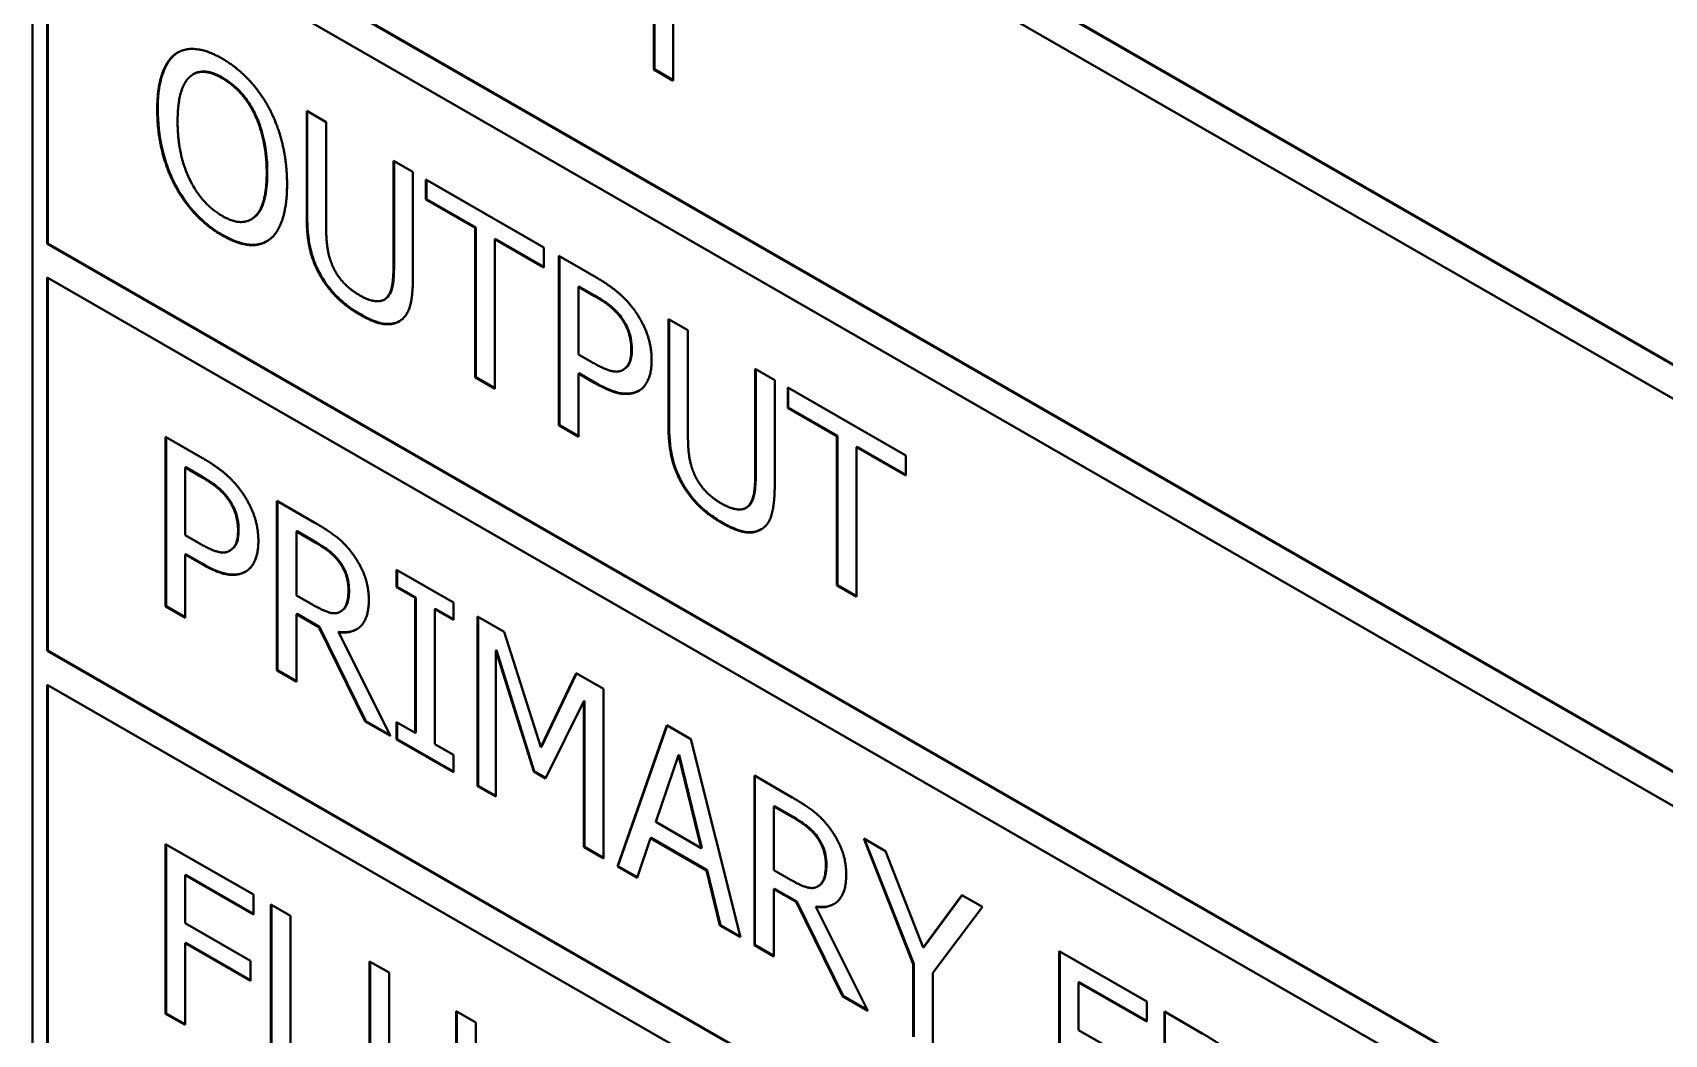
# Model space of a CAD drawing. Header units: millimetres. Extents: x 0 to 3364, y 0 to 2376.
# Drawn here: x 2971.92 to 2981.75, y 1903.61 to 1909.65 of the extents above; entities that cross this region are included whole.
import ezdxf

# ---------------------------------------------------------------- set-up
doc = ezdxf.new("R2010")
doc.units = ezdxf.units.MM
doc.header["$LTSCALE"] = 4
doc.layers.add('가시적인 것(ISO)', color=3, linetype='Continuous', lineweight=40, true_color=0x00ff00)
doc.layers.add('가시적인 좁은 것(ISO)', color=3, linetype='Continuous', lineweight=35, true_color=0x00ff00)

msp = doc.modelspace()

# ---------------------------------------------------------------- linework, layer by layer
at = {"layer": '가시적인 것(ISO)'}
for p, q in [((2971.9243, 1898.5146), (2971.9243, 1918.1357)), ((2987.7458, 1904.2216), (2972.0127, 1913.2817)), ((2972.0162, 1913.2838), (2987.7458, 1904.2257)), ((2972.0127, 1913.0773), (2987.7458, 1904.0172)), ((2987.7458, 1901.769), (2972.0127, 1910.8291)), ((2972.0162, 1910.8311), (2987.7458, 1901.7731)), ((2972.0127, 1908.3764), (2972.0127, 1910.6247)), ((2972.0127, 1910.6247), (2987.7458, 1901.5646)), ((2972.0162, 1910.6227), (2972.0162, 1908.3785)), ((2975.6633, 1909.4258), (2975.6633, 1910.3268)), ((2975.6669, 1909.4278), (2975.6669, 1910.3289)), ((2975.7808, 1910.2592), (2975.7808, 1909.3581)), ((2972.7839, 1909.519), (2972.7803, 1909.517)), ((2975.6669, 1909.4278), (2975.6633, 1909.4258)), ((2975.7808, 1909.3581), (2975.6633, 1909.4258)), ((2975.7808, 1909.3622), (2975.6669, 1909.4278)), ((2972.8955, 1909.3995), (2972.892, 1909.3974)), ((2973.5739, 1908.5391), (2973.5739, 1909.1767)), ((2973.5739, 1909.1767), (2973.6914, 1909.1091)), ((2973.5775, 1908.5411), (2973.5775, 1909.1747)), ((2973.6914, 1909.1091), (2973.6914, 1908.4714)), ((2974.0961, 1908.2351), (2974.0961, 1908.8761)), ((2974.0961, 1908.8761), (2974.2136, 1908.8084)), ((2974.0996, 1908.2371), (2974.0996, 1908.874)), ((2974.2136, 1908.8084), (2974.2136, 1908.1707)), ((2974.2917, 1908.6425), (2974.2917, 1908.7634)), ((2974.2917, 1908.7634), (2975.0022, 1908.3543)), ((2974.2952, 1908.6446), (2974.2952, 1908.7614)), ((2974.2952, 1908.6446), (2974.2917, 1908.6425)), ((2974.5882, 1908.4718), (2974.2917, 1908.6425)), ((2974.5917, 1908.4738), (2974.2952, 1908.6446)), ((2973.2427, 1908.5246), (2973.2391, 1908.5226)), ((2974.5917, 1908.4738), (2974.5882, 1908.4718)), ((2974.5882, 1907.5707), (2974.5882, 1908.4718)), ((2974.5917, 1907.5728), (2974.5917, 1908.4738)), ((2972.0162, 1908.3785), (2972.0127, 1908.3764)), ((2987.7458, 1899.3163), (2972.0127, 1908.3764)), ((2972.0162, 1908.3785), (2987.7458, 1899.3204)), ((2974.7092, 1908.4062), (2974.7057, 1908.4041)), ((2974.7057, 1908.4041), (2974.7057, 1907.5031)), ((2975.0022, 1908.2334), (2974.7057, 1908.4041)), ((2975.0022, 1908.2374), (2974.7092, 1908.4062)), ((2975.0022, 1908.3543), (2975.0022, 1908.2334)), ((2975.0917, 1907.2808), (2975.0917, 1908.3027)), ((2975.0917, 1908.3027), (2975.3138, 1908.1748)), ((2975.0953, 1907.2828), (2975.0953, 1908.3007)), ((2972.0127, 1905.9238), (2972.0127, 1908.1721)), ((2972.0127, 1908.1721), (2987.7458, 1899.112)), ((2972.0162, 1908.17), (2972.0162, 1905.9258)), ((2974.0438, 1908.041), (2974.0402, 1908.039)), ((2975.2127, 1908.1195), (2975.2092, 1908.1175)), ((2975.3066, 1908.0614), (2975.2092, 1908.1175)), ((2975.2092, 1908.1175), (2975.2092, 1907.71)), ((2975.3102, 1908.0634), (2975.2127, 1908.1195)), ((2975.7514, 1907.2851), (2975.7514, 1907.9228)), ((2975.7514, 1907.9228), (2975.8689, 1907.8552)), ((2975.755, 1907.2872), (2975.755, 1907.9208)), ((2975.8689, 1907.8552), (2975.8689, 1907.2175)), ((2975.2092, 1907.71), (2975.2894, 1907.6638)), ((2974.5917, 1907.5728), (2974.5882, 1907.5707)), ((2974.7057, 1907.5031), (2974.5882, 1907.5707)), ((2974.7057, 1907.5072), (2974.5917, 1907.5728)), ((2975.2127, 1907.5961), (2975.2092, 1907.5941)), ((2975.3088, 1907.5367), (2975.2092, 1907.5941)), ((2975.2092, 1907.5941), (2975.2092, 1907.2131)), ((2975.3123, 1907.5388), (2975.2127, 1907.5961)), ((2975.4787, 1907.6171), (2975.4752, 1907.615)), ((2975.4813, 1907.6187), (2975.4778, 1907.6166)), ((2976.2736, 1906.9811), (2976.2736, 1907.6221)), ((2976.2736, 1907.6221), (2976.3911, 1907.5545)), ((2976.2771, 1906.9832), (2976.2771, 1907.6201)), ((2976.3911, 1907.5545), (2976.3911, 1906.9168)), ((2976.4691, 1907.3886), (2976.4691, 1907.5095)), ((2976.4691, 1907.5095), (2977.1797, 1907.1003)), ((2976.4727, 1907.3906), (2976.4727, 1907.5075)), ((2976.4727, 1907.3906), (2976.4691, 1907.3886)), ((2976.7657, 1907.2178), (2976.4691, 1907.3886)), ((2976.7692, 1907.2199), (2976.4727, 1907.3906)), ((2975.0953, 1907.2828), (2975.0917, 1907.2808)), ((2975.2092, 1907.2131), (2975.0917, 1907.2808)), ((2975.2092, 1907.2172), (2975.0953, 1907.2828)), ((2972.7244, 1906.1914), (2972.7244, 1907.2133)), ((2972.7244, 1907.2133), (2972.9465, 1907.0854)), ((2972.728, 1906.1934), (2972.728, 1907.2113)), ((2976.7692, 1907.2199), (2976.7657, 1907.2178)), ((2976.7657, 1906.3168), (2976.7657, 1907.2178)), ((2976.7692, 1906.3189), (2976.7692, 1907.2199)), ((2976.8867, 1907.1522), (2976.8831, 1907.1502)), ((2976.8831, 1907.1502), (2976.8831, 1906.2492)), ((2977.1797, 1906.9794), (2976.8831, 1907.1502)), ((2977.1797, 1906.9835), (2976.8867, 1907.1522)), ((2977.1797, 1907.1003), (2977.1797, 1906.9794)), ((2972.8455, 1907.0301), (2972.8419, 1907.0281)), ((2972.9393, 1906.972), (2972.8419, 1907.0281)), ((2972.8419, 1907.0281), (2972.8419, 1906.6206)), ((2972.9429, 1906.974), (2972.8455, 1907.0301)), ((2973.3949, 1906.8272), (2973.6227, 1906.6961)), ((2973.3949, 1905.8053), (2973.3949, 1906.8272)), ((2973.3984, 1905.8073), (2973.3984, 1906.8252)), ((2976.2213, 1906.7871), (2976.2177, 1906.7851)), ((2972.8419, 1906.6206), (2972.9221, 1906.5744)), ((2973.5159, 1906.644), (2973.5123, 1906.642)), ((2973.6291, 1906.5747), (2973.5123, 1906.642)), ((2973.5123, 1906.642), (2973.5123, 1906.2577)), ((2973.6326, 1906.5768), (2973.5159, 1906.644)), ((2972.8455, 1906.5067), (2972.8419, 1906.5047)), ((2972.9415, 1906.4473), (2972.8419, 1906.5047)), ((2972.8419, 1906.5047), (2972.8419, 1906.1237)), ((2972.945, 1906.4494), (2972.8455, 1906.5067)), ((2973.1114, 1906.5277), (2973.1079, 1906.5256)), ((2973.1141, 1906.5292), (2973.1105, 1906.5272)), ((2974.1147, 1906.3083), (2974.1147, 1906.4127)), ((2974.1147, 1906.4127), (2974.4571, 1906.2155)), ((2974.1183, 1906.3104), (2974.1183, 1906.4107)), ((2973.5123, 1906.2577), (2973.6155, 1906.1983)), ((2974.1183, 1906.3104), (2974.1147, 1906.3083)), ((2974.2272, 1906.2436), (2974.1147, 1906.3083)), ((2974.2307, 1906.2456), (2974.1183, 1906.3104)), ((2976.7692, 1906.3189), (2976.7657, 1906.3168)), ((2976.8831, 1906.2492), (2976.7657, 1906.3168)), ((2976.8831, 1906.2532), (2976.7692, 1906.3189)), ((2972.728, 1906.1934), (2972.7244, 1906.1914)), ((2972.8419, 1906.1237), (2972.7244, 1906.1914)), ((2972.8419, 1906.1278), (2972.728, 1906.1934)), ((2973.7816, 1906.1629), (2973.7781, 1906.1609)), ((2974.2307, 1906.2456), (2974.2272, 1906.2436)), ((2974.2272, 1905.4303), (2974.2272, 1906.2436)), ((2974.2307, 1905.4324), (2974.2307, 1906.2456)), ((2974.3482, 1906.178), (2974.3447, 1906.1759)), ((2974.4571, 1906.1112), (2974.3447, 1906.1759)), ((2974.3447, 1906.1759), (2974.3447, 1905.3627)), ((2974.4571, 1906.1152), (2974.3482, 1906.178)), ((2974.4571, 1906.2155), (2974.4571, 1906.1112)), ((2973.5159, 1906.1463), (2973.5123, 1906.1443)), ((2973.647, 1906.0667), (2973.5123, 1906.1443)), ((2973.5123, 1906.1443), (2973.5123, 1905.7376)), ((2973.6505, 1906.0688), (2973.5159, 1906.1463)), ((2973.6505, 1906.0688), (2973.647, 1906.0667)), ((2973.9264, 1905.4992), (2973.647, 1906.0667)), ((2973.9299, 1905.5013), (2973.6505, 1906.0688)), ((2973.7752, 1906.1593), (2973.775, 1906.1592)), ((2974.6025, 1906.1318), (2974.763, 1906.0394)), ((2974.6025, 1905.1099), (2974.6025, 1906.1318)), ((2974.6061, 1905.1119), (2974.6061, 1906.1298)), ((2973.768, 1906.0392), (2973.7645, 1906.0372)), ((2973.7645, 1906.0372), (2974.0789, 1905.4114)), ((2974.763, 1906.0394), (2974.9836, 1905.3434)), ((2972.0162, 1905.9258), (2972.0127, 1905.9238)), ((2987.7458, 1896.8637), (2972.0127, 1905.9238)), ((2972.0162, 1905.9258), (2987.7458, 1896.8678)), ((2974.7156, 1905.9291), (2974.7121, 1905.9271)), ((2974.9406, 1905.1967), (2974.7121, 1905.9271)), ((2974.7121, 1905.9271), (2974.7121, 1905.0467)), ((2974.9441, 1905.1988), (2974.7156, 1905.9291)), ((2973.3984, 1905.8073), (2973.3949, 1905.8053)), ((2973.5123, 1905.7376), (2973.3949, 1905.8053)), ((2973.5123, 1905.7417), (2973.3984, 1905.8073)), ((2974.9836, 1905.3434), (2975.197, 1905.7894)), ((2974.9871, 1905.3455), (2975.199, 1905.7883)), ((2975.197, 1905.7894), (2975.3603, 1905.6954)), ((2972.0127, 1903.4712), (2972.0127, 1905.7194)), ((2972.0127, 1905.7194), (2987.7458, 1896.6593)), ((2972.0162, 1905.7174), (2972.0162, 1903.4732)), ((2975.3603, 1905.6954), (2975.3603, 1904.6735)), ((2975.2429, 1905.6214), (2975.0122, 1905.1555)), ((2975.2464, 1905.6235), (2975.2429, 1905.6214)), ((2975.2429, 1904.7411), (2975.2429, 1905.6214)), ((2975.2464, 1904.7431), (2975.2464, 1905.6235)), ((2973.9299, 1905.5013), (2973.9264, 1905.4992)), ((2974.0789, 1905.4114), (2973.9264, 1905.4992)), ((2974.076, 1905.4171), (2973.9299, 1905.5013)), ((2974.1147, 1905.3908), (2974.1147, 1905.4951)), ((2974.1147, 1905.4951), (2974.2272, 1905.4303)), ((2974.1183, 1905.3928), (2974.1183, 1905.4931)), ((2975.4441, 1904.6252), (2975.7421, 1905.4755)), ((2975.4477, 1904.6272), (2975.7445, 1905.4742)), ((2975.7421, 1905.4755), (2975.8868, 1905.3922)), ((2974.1183, 1905.3928), (2974.1147, 1905.3908)), ((2974.4571, 1905.1936), (2974.1147, 1905.3908)), ((2974.4571, 1905.1977), (2974.1183, 1905.3928)), ((2974.2307, 1905.4324), (2974.2272, 1905.4303)), ((2975.8868, 1905.3922), (2976.1848, 1904.1987)), ((2974.3447, 1905.3627), (2974.4571, 1905.2979)), ((2974.4571, 1905.2979), (2974.4571, 1905.1936)), ((2974.9871, 1905.3455), (2974.9836, 1905.3434)), ((2975.8116, 1905.2964), (2975.6755, 1904.8936)), ((2975.8151, 1905.2984), (2975.8116, 1905.2964)), ((2975.9484, 1904.7365), (2975.8116, 1905.2964)), ((2975.9519, 1904.7385), (2975.8151, 1905.2984)), ((2974.9441, 1905.1988), (2974.9406, 1905.1967)), ((2975.0122, 1905.1555), (2974.9406, 1905.1967)), ((2975.0138, 1905.1587), (2974.9441, 1905.1988)), ((2974.6061, 1905.1119), (2974.6025, 1905.1099)), ((2974.7121, 1905.0467), (2974.6025, 1905.1099)), ((2974.7121, 1905.0508), (2974.6061, 1905.1119)), ((2976.2686, 1905.1724), (2976.4964, 1905.0412)), ((2976.2686, 1904.1504), (2976.2686, 1905.1724)), ((2976.2721, 1904.1525), (2976.2721, 1905.1703)), ((2976.3896, 1904.9892), (2976.386, 1904.9871)), ((2976.5028, 1904.9199), (2976.386, 1904.9871)), ((2976.386, 1904.9871), (2976.386, 1904.6029)), ((2976.5063, 1904.9219), (2976.3896, 1904.9892)), ((2975.6755, 1904.8936), (2975.9484, 1904.7365)), ((2975.6433, 1904.7962), (2975.563, 1904.5567)), ((2975.6468, 1904.7983), (2975.6433, 1904.7962)), ((2975.9806, 1904.602), (2975.6433, 1904.7962)), ((2975.9842, 1904.604), (2975.6468, 1904.7983)), ((2976.9268, 1904.7933), (2977.0572, 1904.7182)), ((2977.2255, 1904.0375), (2976.9268, 1904.7933)), ((2977.2291, 1904.0395), (2976.9325, 1904.7901)), ((2972.7244, 1903.7387), (2972.7244, 1904.7607)), ((2972.7244, 1904.7607), (2973.2531, 1904.4563)), ((2972.728, 1903.7408), (2972.728, 1904.7586)), ((2975.2464, 1904.7431), (2975.2429, 1904.7411)), ((2975.3603, 1904.6735), (2975.2429, 1904.7411)), ((2975.3603, 1904.6775), (2975.2464, 1904.7431)), ((2975.9519, 1904.7385), (2975.9484, 1904.7365)), ((2977.0572, 1904.7182), (2977.285, 1904.1374)), ((2975.4477, 1904.6272), (2975.4441, 1904.6252)), ((2975.563, 1904.5567), (2975.4441, 1904.6252)), ((2975.5642, 1904.5601), (2975.4477, 1904.6272)), ((2975.9842, 1904.604), (2975.9806, 1904.602)), ((2976.0609, 1904.2701), (2975.9806, 1904.602)), ((2976.0644, 1904.2721), (2975.9842, 1904.604)), ((2976.386, 1904.6029), (2976.4892, 1904.5435)), ((2972.8455, 1904.5741), (2972.8419, 1904.5721)), ((2973.2531, 1904.3353), (2972.8419, 1904.5721)), ((2972.8419, 1904.5721), (2972.8419, 1904.2839)), ((2973.2531, 1904.3394), (2972.8455, 1904.5741)), ((2976.3896, 1904.4914), (2976.386, 1904.4894)), ((2976.5242, 1904.4139), (2976.3896, 1904.4914)), ((2976.6489, 1904.5045), (2976.6487, 1904.5044)), ((2976.6553, 1904.5081), (2976.6518, 1904.5061)), ((2973.2531, 1904.4563), (2973.2531, 1904.3353)), ((2973.3583, 1903.3737), (2973.3583, 1904.3956)), ((2973.3583, 1904.3956), (2973.4758, 1904.328)), ((2973.3619, 1903.3757), (2973.3619, 1904.3936)), ((2976.5207, 1904.4119), (2976.386, 1904.4894)), ((2976.386, 1904.4894), (2976.386, 1904.0828)), ((2976.5242, 1904.4139), (2976.5207, 1904.4119)), ((2976.8001, 1903.8444), (2976.5207, 1904.4119)), ((2976.8036, 1903.8464), (2976.5242, 1904.4139)), ((2977.285, 1904.1374), (2977.517, 1904.4534)), ((2977.2885, 1904.1394), (2977.5185, 1904.4526)), ((2977.517, 1904.4534), (2977.6417, 1904.3817)), ((2973.4758, 1904.328), (2973.4758, 1903.4269)), ((2976.6417, 1904.3844), (2976.6382, 1904.3823)), ((2976.6382, 1904.3823), (2976.9526, 1903.7565)), ((2977.6417, 1904.3817), (2977.343, 1903.9839)), ((2972.8419, 1904.2839), (2973.2359, 1904.057)), ((2976.0644, 1904.2721), (2976.0609, 1904.2701)), ((2976.1848, 1904.1987), (2976.0609, 1904.2701)), ((2976.1836, 1904.2035), (2976.0644, 1904.2721)), ((2972.8455, 1904.165), (2972.8419, 1904.163)), ((2973.2359, 1903.9361), (2972.8419, 1904.163)), ((2972.8419, 1904.163), (2972.8419, 1903.6711)), ((2973.2359, 1903.9402), (2972.8455, 1904.165)), ((2976.2721, 1904.1525), (2976.2686, 1904.1504)), ((2976.386, 1904.0828), (2976.2686, 1904.1504)), ((2976.386, 1904.0869), (2976.2721, 1904.1525)), ((2977.2885, 1904.1394), (2977.285, 1904.1374)), ((2978.103, 1903.0941), (2978.103, 1904.116)), ((2978.103, 1904.116), (2978.6316, 1903.8116)), ((2978.1065, 1903.0961), (2978.1065, 1904.114)), ((2973.2359, 1904.057), (2973.2359, 1903.9361)), ((2973.9521, 1903.416), (2973.9521, 1904.0537)), ((2973.9521, 1904.0537), (2974.0696, 1903.986)), ((2973.9557, 1903.418), (2973.9557, 1904.0516)), ((2977.2291, 1904.0395), (2977.2255, 1904.0375)), ((2977.2255, 1903.5994), (2977.2255, 1904.0375)), ((2977.2291, 1903.6014), (2977.2291, 1904.0395)), ((2974.0696, 1903.986), (2974.0696, 1903.3484)), ((2977.343, 1903.9839), (2977.343, 1903.5317)), ((2978.224, 1903.9295), (2978.2204, 1903.9275)), ((2978.6316, 1903.6907), (2978.2204, 1903.9275)), ((2978.2204, 1903.9275), (2978.2204, 1903.6393)), ((2978.6316, 1903.6948), (2978.224, 1903.9295)), ((2976.8036, 1903.8464), (2976.8001, 1903.8444)), ((2976.9526, 1903.7565), (2976.8001, 1903.8444)), ((2976.9497, 1903.7623), (2976.8036, 1903.8464)), ((2978.6316, 1903.8116), (2978.6316, 1903.6907)), ((2972.728, 1903.7408), (2972.7244, 1903.7387)), ((2972.8419, 1903.6711), (2972.7244, 1903.7387)), ((2972.8419, 1903.6752), (2972.728, 1903.7408)), ((2974.4743, 1903.112), (2974.4743, 1903.753)), ((2974.4743, 1903.753), (2974.5918, 1903.6853)), ((2974.4778, 1903.114), (2974.4778, 1903.7509)), ((2978.7369, 1903.751), (2978.9646, 1903.6198)), ((2978.7369, 1902.729), (2978.7369, 1903.751)), ((2978.7404, 1902.7311), (2978.7404, 1903.7489)), ((2974.5918, 1903.6853), (2974.5918, 1903.0477)), ((2978.2204, 1903.6393), (2978.6144, 1903.4124))]:
    msp.add_line(p, q, dxfattribs=at)
for points, degree in [([(2972.6743, 1909.1838), (2972.6743, 1909.3122), (2972.7295, 1909.4759), (2972.7803, 1909.517)], 2), ([(2972.7803, 1909.517), (2972.8319, 1909.5552), (2972.9759, 1909.5427), (2973.0647, 1909.4915)], 2), ([(2972.7839, 1909.519), (2972.7885, 1909.5225), (2972.7933, 1909.5256), (2972.7982, 1909.5286)], 3), ([(2973.0654, 1909.3735), (2973.0016, 1909.4102), (2972.9057, 1909.4142), (2972.8691, 1909.3806)], 2), ([(2973.0647, 1909.4915), (2973.1549, 1909.4396), (2973.2996, 1909.2834), (2973.3498, 1909.1891)], 2), ([(2972.8691, 1909.3806), (2972.834, 1909.3486), (2972.7968, 1909.2127), (2972.7968, 1909.1133)], 2), ([(2973.2609, 1909.1549), (2973.2258, 1909.2281), (2973.127, 1909.3381), (2973.0654, 1909.3735)], 2), ([(2972.7796, 1908.7298), (2972.7287, 1908.827), (2972.6743, 1909.058), (2972.6743, 1909.1838)], 2), ([(2972.7968, 1909.1133), (2972.7968, 1908.9121), (2972.9429, 1908.6143), (2973.0654, 1908.5437)], 2), ([(2973.3333, 1908.8044), (2973.3333, 1908.9054), (2973.2953, 1909.0838), (2973.2609, 1909.1549)], 2), ([(2973.3498, 1909.1891), (2973.3999, 1909.0923), (2973.4558, 1908.8614), (2973.4558, 1908.7338)], 2), ([(2973.0647, 1908.4266), (2972.9751, 1908.4781), (2972.8319, 1908.631), (2972.7796, 1908.7298)], 2), ([(2973.0654, 1908.5437), (2973.1879, 1908.4732), (2973.3333, 1908.6031), (2973.3333, 1908.8044)], 2), ([(2973.4558, 1908.7338), (2973.4558, 1908.6096), (2973.4013, 1908.4397), (2973.3498, 1908.4015)], 2), ([(2973.6585, 1908.179), (2973.6119, 1908.2588), (2973.5739, 1908.4298), (2973.5739, 1908.5391)], 2), ([(2973.3498, 1908.4015), (2973.2953, 1908.3616), (2973.1513, 1908.3766), (2973.0647, 1908.4266)], 2), ([(2973.6914, 1908.4714), (2973.6914, 1908.4002), (2973.7072, 1908.2951), (2973.7294, 1908.2434)], 2), ([(2973.7294, 1908.2434), (2973.753, 1908.1883), (2973.8347, 1908.0991), (2973.8934, 1908.0653)], 2), ([(2974.0582, 1908.054), (2974.0804, 1908.0802), (2974.0961, 1908.1663), (2974.0961, 1908.2351)], 2), ([(2973.8934, 1907.9493), (2973.8153, 1907.9943), (2973.6993, 1908.1083), (2973.6585, 1908.179)], 2), ([(2974.2136, 1908.1707), (2974.2136, 1908.0639), (2974.1763, 1907.933), (2974.1291, 1907.908)], 2), ([(2975.3138, 1908.1748), (2975.3926, 1908.1295), (2975.5029, 1908.0361), (2975.5451, 1907.9778)], 2), ([(2973.8934, 1908.0653), (2973.9486, 1908.0335), (2974.0345, 1908.0262), (2974.0582, 1908.054)], 2), ([(2974.0438, 1908.041), (2974.0504, 1908.0449), (2974.0564, 1908.0499), (2974.0617, 1908.0561)], 3), ([(2975.4642, 1907.9317), (2975.4363, 1907.9693), (2975.3618, 1908.0296), (2975.3066, 1908.0614)], 2), ([(2974.1291, 1907.908), (2974.0868, 1907.8843), (2973.9751, 1907.9023), (2973.8934, 1907.9493)], 2), ([(2975.5279, 1907.7393), (2975.5279, 1907.7923), (2975.4964, 1907.8883), (2975.4642, 1907.9317)], 2), ([(2975.5451, 1907.9778), (2975.5946, 1907.9105), (2975.6504, 1907.7582), (2975.6504, 1907.6729)], 2), ([(2974.1345, 1907.9111), (2974.1339, 1907.9108), (2974.1332, 1907.9104), (2974.1326, 1907.9101)], 3), ([(2975.4778, 1907.6166), (2975.5043, 1907.632), (2975.5279, 1907.6904), (2975.5279, 1907.7393)], 2), ([(2975.2894, 1907.6638), (2975.3611, 1907.6226), (2975.4492, 1907.5983), (2975.4778, 1907.6166)], 2), ([(2975.6504, 1907.6729), (2975.6504, 1907.6067), (2975.6096, 1907.5109), (2975.5731, 1907.4905)], 2), ([(2975.5731, 1907.4905), (2975.5272, 1907.4648), (2975.4033, 1907.4823), (2975.3088, 1907.5367)], 2), ([(2975.4787, 1907.6171), (2975.4796, 1907.6176), (2975.4805, 1907.6181), (2975.4813, 1907.6187)], 3), ([(2975.8359, 1906.9251), (2975.7894, 1907.0049), (2975.7514, 1907.1758), (2975.7514, 1907.2851)], 2), ([(2975.8689, 1907.2175), (2975.8689, 1907.1463), (2975.8847, 1907.0411), (2975.9069, 1906.9894)], 2), ([(2972.9465, 1907.0854), (2973.0253, 1907.0401), (2973.1356, 1906.9467), (2973.1778, 1906.8884)], 2), ([(2973.0969, 1906.8423), (2973.069, 1906.8799), (2972.9945, 1906.9402), (2972.9393, 1906.972)], 2), ([(2975.9069, 1906.9894), (2975.9305, 1906.9344), (2976.0121, 1906.8452), (2976.0709, 1906.8113)], 2), ([(2976.2356, 1906.8001), (2976.2578, 1906.8262), (2976.2736, 1906.9124), (2976.2736, 1906.9811)], 2), ([(2973.1778, 1906.8884), (2973.2273, 1906.8211), (2973.2831, 1906.6688), (2973.2831, 1906.5835)], 2), ([(2976.0709, 1906.6954), (2975.9928, 1906.7404), (2975.8768, 1906.8544), (2975.8359, 1906.9251)], 2), ([(2976.3911, 1906.9168), (2976.3911, 1906.81), (2976.3538, 1906.679), (2976.3065, 1906.6541)], 2), ([(2973.1607, 1906.6499), (2973.1607, 1906.7029), (2973.1291, 1906.7989), (2973.0969, 1906.8423)], 2), ([(2976.0709, 1906.8113), (2976.126, 1906.7796), (2976.212, 1906.7723), (2976.2356, 1906.8001)], 2), ([(2976.2213, 1906.7871), (2976.2279, 1906.7909), (2976.2339, 1906.7959), (2976.2392, 1906.8021)], 3), ([(2973.6227, 1906.6961), (2973.6986, 1906.6523), (2973.801, 1906.5743), (2973.8476, 1906.5127)], 2), ([(2976.3065, 1906.6541), (2976.2643, 1906.6304), (2976.1525, 1906.6484), (2976.0709, 1906.6954)], 2), ([(2976.312, 1906.6572), (2976.3114, 1906.6568), (2976.3107, 1906.6565), (2976.3101, 1906.6561)], 3), ([(2972.9221, 1906.5744), (2972.9938, 1906.5332), (2973.0819, 1906.5089), (2973.1105, 1906.5272)], 2), ([(2973.1105, 1906.5272), (2973.137, 1906.5426), (2973.1607, 1906.601), (2973.1607, 1906.6499)], 2), ([(2973.2831, 1906.5835), (2973.2831, 1906.5172), (2973.2423, 1906.4215), (2973.2058, 1906.4011)], 2), ([(2973.7695, 1906.4591), (2973.7444, 1906.4926), (2973.6778, 1906.5467), (2973.6291, 1906.5747)], 2), ([(2973.1114, 1906.5277), (2973.1123, 1906.5282), (2973.1132, 1906.5287), (2973.1141, 1906.5292)], 3), ([(2973.8254, 1906.2911), (2973.8254, 1906.3359), (2973.7981, 1906.4203), (2973.7695, 1906.4591)], 2), ([(2973.8476, 1906.5127), (2973.8941, 1906.4511), (2973.9478, 1906.3117), (2973.9478, 1906.2314)], 2), ([(2973.2058, 1906.4011), (2973.1599, 1906.3754), (2973.036, 1906.3929), (2972.9415, 1906.4473)], 2), ([(2973.7752, 1906.1593), (2973.801, 1906.1727), (2973.8254, 1906.2381), (2973.8254, 1906.2911)], 2), ([(2973.6155, 1906.1983), (2973.6663, 1906.169), (2973.7473, 1906.1431), (2973.7752, 1906.1593)], 2), ([(2973.9478, 1906.2314), (2973.9478, 1906.1196), (2973.849, 1906.0249), (2973.7645, 1906.0372)], 2), ([(2976.4964, 1905.0412), (2976.5723, 1904.9975), (2976.6747, 1904.9195), (2976.7213, 1904.8579)], 2), ([(2976.6432, 1904.8043), (2976.6181, 1904.8378), (2976.5515, 1904.8918), (2976.5028, 1904.9199)], 2), ([(2976.6991, 1904.6363), (2976.6991, 1904.681), (2976.6718, 1904.7654), (2976.6432, 1904.8043)], 2), ([(2976.7213, 1904.8579), (2976.7678, 1904.7963), (2976.8215, 1904.6568), (2976.8215, 1904.5765)], 2), ([(2976.6489, 1904.5045), (2976.6747, 1904.5178), (2976.6991, 1904.5833), (2976.6991, 1904.6363)], 2), ([(2976.4892, 1904.5435), (2976.54, 1904.5142), (2976.621, 1904.4883), (2976.6489, 1904.5045)], 2), ([(2976.8215, 1904.5765), (2976.8215, 1904.4647), (2976.7227, 1904.3701), (2976.6382, 1904.3823)], 2), ([(2978.9646, 1903.6198), (2979.0406, 1903.5761), (2979.143, 1903.4981), (2979.1895, 1903.4365)], 2)]:
    msp.add_open_spline(points, degree=degree, dxfattribs=at)
for points, knots in [([(2972.6778, 1909.1859), (2972.6778, 1909.3041), (2972.6954, 1909.3691), (2972.7263, 1909.4533), (2972.7505, 1909.4921), (2972.7839, 1909.519)], [-0.07927906, -0.07927906, -0.07927906, -0.07927906, -0.04411855, -0.04411855, 0, 0, 0, 0]), ([(2973.0689, 1909.3756), (2973.0457, 1909.389), (2973.0223, 1909.3999), (2972.9733, 1909.4146), (2972.9542, 1909.415), (2972.9243, 1909.4124), (2972.9091, 1909.4073), (2972.8955, 1909.3995)], [-0.05013354, -0.05013354, -0.05013354, -0.05013354, -0.03915095, -0.03915095, -0.02635267, -0.02635267, -0.0098448, -0.0098448, -0.0098448, -0.0098448]), ([(2973.2645, 1909.157), (2973.2521, 1909.1827), (2973.2381, 1909.2076), (2973.2064, 1909.2543), (2973.1895, 1909.2753), (2973.1386, 1909.3289), (2973.1041, 1909.3553), (2973.0689, 1909.3756)], [-0.06392344, -0.06392344, -0.06392344, -0.06392344, -0.04668159, -0.04668159, -0.0298476, -0.0298476, 0, 0, 0, 0]), ([(2972.7831, 1908.7319), (2972.7657, 1908.7652), (2972.7508, 1908.7992), (2972.7245, 1908.8709), (2972.7137, 1908.908), (2972.6853, 1909.0284), (2972.6778, 1909.1099), (2972.6778, 1909.1859)], [-0.1025481, -0.1025481, -0.1025481, -0.1025481, -0.0800779, -0.0800779, -0.0557712, -0.0557712, 0, 0, 0, 0]), ([(2973.3368, 1908.8064), (2973.3368, 1908.8904), (2973.327, 1908.9625), (2973.3, 1909.07), (2973.2851, 1909.1143), (2973.2645, 1909.157)], [-0.07129885, -0.07129885, -0.07129885, -0.07129885, -0.02860009, -0.02860009, 0, 0, 0, 0]), ([(2973.0682, 1908.4286), (2973.0365, 1908.4468), (2973.0049, 1908.4684), (2972.945, 1908.5177), (2972.9172, 1908.5444), (2972.8493, 1908.6218), (2972.8136, 1908.6744), (2972.7831, 1908.7319)], [-0.09093446, -0.09093446, -0.09093446, -0.09093446, -0.06411402, -0.06411402, -0.03908731, -0.03908731, 0, 0, 0, 0]), ([(2973.2427, 1908.5246), (2973.2458, 1908.5264), (2973.2488, 1908.5283), (2973.2804, 1908.5504), (2973.2981, 1908.5806), (2973.3302, 1908.6661), (2973.3368, 1908.7363), (2973.3368, 1908.8064)], [-0.08391735, -0.08391735, -0.08391735, -0.08391735, -0.08085681, -0.08085681, -0.05145574, -0.05145574, 0, 0, 0, 0]), ([(2973.662, 1908.1811), (2973.6466, 1908.2074), (2973.6334, 1908.2345), (2973.6074, 1908.2999), (2973.6001, 1908.3301), (2973.5818, 1908.4125), (2973.5775, 1908.4812), (2973.5775, 1908.5411)], [-0.06277013, -0.06277013, -0.06277013, -0.06277013, -0.05478899, -0.05478899, -0.04400046, -0.04400046, 0, 0, 0, 0]), ([(2973.335, 1908.3918), (2973.3224, 1908.3847), (2973.3089, 1908.3792), (2973.2665, 1908.3683), (2973.2417, 1908.3696), (2973.1763, 1908.3764), (2973.1228, 1908.3971), (2973.0682, 1908.4286)], [-0.06686054, -0.06686054, -0.06686054, -0.06686054, -0.05988371, -0.05988371, -0.04632861, -0.04632861, 0, 0, 0, 0]), ([(2974.0617, 1908.0561), (2974.0825, 1908.0806), (2974.0891, 1908.1106), (2974.0979, 1908.1587), (2974.0996, 1908.1996), (2974.0996, 1908.2371)], [-0.03963328, -0.03963328, -0.03963328, -0.03963328, -0.02752855, -0.02752855, 0, 0, 0, 0]), ([(2973.8969, 1907.9514), (2973.8691, 1907.9674), (2973.8409, 1907.9859), (2973.7894, 1908.0261), (2973.7659, 1908.0472), (2973.7128, 1908.1039), (2973.6855, 1908.1404), (2973.662, 1908.1811)], [-0.07265851, -0.07265851, -0.07265851, -0.07265851, -0.04900249, -0.04900249, -0.02818557, -0.02818557, 0, 0, 0, 0]), ([(2975.4677, 1907.9337), (2975.448, 1907.9603), (2975.4258, 1907.9827), (2975.3864, 1908.0146), (2975.3586, 1908.0355), (2975.3102, 1908.0634)], [-0.1003662, -0.1003662, -0.1003662, -0.1003662, -0.0411308, -0.0411308, 0, 0, 0, 0]), ([(2974.1326, 1907.9101), (2974.1187, 1907.9022), (2974.1035, 1907.897), (2974.0663, 1907.8914), (2974.0477, 1907.8932), (2973.9916, 1907.9022), (2973.9424, 1907.9252), (2973.8969, 1907.9514)], [-0.06002364, -0.06002364, -0.06002364, -0.06002364, -0.05048049, -0.05048049, -0.03855798, -0.03855798, 0, 0, 0, 0]), ([(2975.5315, 1907.7413), (2975.5315, 1907.7621), (2975.5297, 1907.784), (2975.5198, 1907.833), (2975.5122, 1907.8537), (2975.4958, 1907.8914), (2975.4829, 1907.9133), (2975.4677, 1907.9337)], [-0.03319681, -0.03319681, -0.03319681, -0.03319681, -0.02499179, -0.02499179, -0.01548647, -0.01548647, 0, 0, 0, 0]), ([(2975.4813, 1907.6187), (2975.4898, 1907.6236), (2975.4975, 1907.6298), (2975.5104, 1907.6448), (2975.5156, 1907.6533), (2975.5253, 1907.6772), (2975.5315, 1907.7002), (2975.5315, 1907.7413)], [-0.07463923, -0.07463923, -0.07463923, -0.07463923, -0.05178258, -0.05178258, -0.03021098, -0.03021098, 0, 0, 0, 0]), ([(2975.5761, 1907.4923), (2975.561, 1907.4839), (2975.5446, 1907.4783), (2975.5021, 1907.4715), (2975.4806, 1907.4739), (2975.4227, 1907.4821), (2975.3676, 1907.5069), (2975.3123, 1907.5388)], [-0.06762784, -0.06762784, -0.06762784, -0.06762784, -0.05894094, -0.05894094, -0.04692487, -0.04692487, 0, 0, 0, 0]), ([(2975.8395, 1906.9271), (2975.8241, 1906.9535), (2975.8108, 1906.9806), (2975.7849, 1907.0459), (2975.7775, 1907.0762), (2975.7592, 1907.1586), (2975.755, 1907.2272), (2975.755, 1907.2872)], [-0.06277013, -0.06277013, -0.06277013, -0.06277013, -0.05478899, -0.05478899, -0.04400046, -0.04400046, 0, 0, 0, 0]), ([(2973.1004, 1906.8443), (2973.0807, 1906.8709), (2973.0585, 1906.8933), (2973.0191, 1906.9252), (2972.9913, 1906.9461), (2972.9429, 1906.974)], [-0.1003662, -0.1003662, -0.1003662, -0.1003662, -0.0411308, -0.0411308, 0, 0, 0, 0]), ([(2976.2392, 1906.8021), (2976.26, 1906.8266), (2976.2666, 1906.8566), (2976.2754, 1906.9048), (2976.2771, 1906.9457), (2976.2771, 1906.9832)], [-0.03963328, -0.03963328, -0.03963328, -0.03963328, -0.02752855, -0.02752855, 0, 0, 0, 0]), ([(2976.0744, 1906.6974), (2976.0466, 1906.7135), (2976.0184, 1906.7319), (2975.9669, 1906.7722), (2975.9434, 1906.7932), (2975.8903, 1906.85), (2975.863, 1906.8864), (2975.8395, 1906.9271)], [-0.07265851, -0.07265851, -0.07265851, -0.07265851, -0.04900249, -0.04900249, -0.02818557, -0.02818557, 0, 0, 0, 0]), ([(2973.1642, 1906.6519), (2973.1642, 1906.6727), (2973.1624, 1906.6946), (2973.1525, 1906.7436), (2973.1449, 1906.7643), (2973.1286, 1906.802), (2973.1156, 1906.8239), (2973.1004, 1906.8443)], [-0.03319681, -0.03319681, -0.03319681, -0.03319681, -0.02499179, -0.02499179, -0.01548647, -0.01548647, 0, 0, 0, 0]), ([(2973.1141, 1906.5292), (2973.1225, 1906.5342), (2973.1302, 1906.5404), (2973.1431, 1906.5554), (2973.1484, 1906.5639), (2973.158, 1906.5877), (2973.1642, 1906.6108), (2973.1642, 1906.6519)], [-0.07463923, -0.07463923, -0.07463923, -0.07463923, -0.05178258, -0.05178258, -0.03021098, -0.03021098, 0, 0, 0, 0]), ([(2976.3101, 1906.6561), (2976.2961, 1906.6483), (2976.281, 1906.6431), (2976.2437, 1906.6375), (2976.2252, 1906.6393), (2976.1691, 1906.6483), (2976.1199, 1906.6713), (2976.0744, 1906.6974)], [-0.06002364, -0.06002364, -0.06002364, -0.06002364, -0.05048049, -0.05048049, -0.03855798, -0.03855798, 0, 0, 0, 0]), ([(2973.773, 1906.4612), (2973.7553, 1906.4849), (2973.7354, 1906.5048), (2973.6997, 1906.5338), (2973.6749, 1906.5525), (2973.6326, 1906.5768)], [-0.08567867, -0.08567867, -0.08567867, -0.08567867, -0.03584693, -0.03584693, 0, 0, 0, 0]), ([(2973.8289, 1906.2932), (2973.8289, 1906.3109), (2973.8273, 1906.3296), (2973.8201, 1906.3655), (2973.815, 1906.3837), (2973.7979, 1906.4236), (2973.7864, 1906.443), (2973.773, 1906.4612)], [-0.04140128, -0.04140128, -0.04140128, -0.04140128, -0.02640117, -0.02640117, -0.01371049, -0.01371049, 0, 0, 0, 0]), ([(2973.2088, 1906.4029), (2973.1937, 1906.3945), (2973.1773, 1906.3888), (2973.1348, 1906.3821), (2973.1133, 1906.3845), (2973.0554, 1906.3927), (2973.0003, 1906.4175), (2972.945, 1906.4494)], [-0.06762784, -0.06762784, -0.06762784, -0.06762784, -0.05894094, -0.05894094, -0.04692487, -0.04692487, 0, 0, 0, 0]), ([(2973.7816, 1906.1629), (2973.789, 1906.1672), (2973.7955, 1906.1727), (2973.8076, 1906.1874), (2973.8127, 1906.1967), (2973.8231, 1906.2247), (2973.8289, 1906.2509), (2973.8289, 1906.2932)], [-0.06705283, -0.06705283, -0.06705283, -0.06705283, -0.05025397, -0.05025397, -0.03103761, -0.03103761, 0, 0, 0, 0]), ([(2973.8749, 1906.0542), (2973.8732, 1906.0533), (2973.8716, 1906.0525), (2973.8404, 1906.0369), (2973.8058, 1906.0337), (2973.768, 1906.0392)], [-0.03611455, -0.03611455, -0.03611455, -0.03611455, -0.03422864, -0.03422864, 0, 0, 0, 0]), ([(2976.6467, 1904.8063), (2976.629, 1904.83), (2976.6091, 1904.8499), (2976.5734, 1904.879), (2976.5486, 1904.8976), (2976.5063, 1904.9219)], [-0.08567867, -0.08567867, -0.08567867, -0.08567867, -0.03584693, -0.03584693, 0, 0, 0, 0]), ([(2976.7026, 1904.6383), (2976.7026, 1904.6561), (2976.701, 1904.6748), (2976.6938, 1904.7107), (2976.6887, 1904.7288), (2976.6715, 1904.7687), (2976.6601, 1904.7881), (2976.6467, 1904.8063)], [-0.04140128, -0.04140128, -0.04140128, -0.04140128, -0.02640117, -0.02640117, -0.01371049, -0.01371049, 0, 0, 0, 0]), ([(2976.6553, 1904.5081), (2976.6627, 1904.5123), (2976.6692, 1904.5178), (2976.6813, 1904.5325), (2976.6864, 1904.5419), (2976.6968, 1904.5698), (2976.7026, 1904.596), (2976.7026, 1904.6383)], [-0.06705283, -0.06705283, -0.06705283, -0.06705283, -0.05025397, -0.05025397, -0.03103761, -0.03103761, 0, 0, 0, 0]), ([(2976.7486, 1904.3994), (2976.7469, 1904.3985), (2976.7453, 1904.3976), (2976.7141, 1904.382), (2976.6795, 1904.3789), (2976.6417, 1904.3844)], [-0.03611455, -0.03611455, -0.03611455, -0.03611455, -0.03422864, -0.03422864, 0, 0, 0, 0])]:
    msp.add_open_spline(points, degree=3, knots=knots, dxfattribs=at)
at = {"layer": '가시적인 좁은 것(ISO)'}
for p, q in [((2973.0689, 1909.3756), (2973.0654, 1909.3735)), ((2972.6778, 1909.1859), (2972.6743, 1909.1838)), ((2973.2645, 1909.157), (2973.2609, 1909.1549)), ((2972.7831, 1908.7319), (2972.7796, 1908.7298)), ((2973.3368, 1908.8064), (2973.3333, 1908.8044)), ((2973.5775, 1908.5411), (2973.5739, 1908.5391)), ((2973.0682, 1908.4286), (2973.0647, 1908.4266)), ((2974.0996, 1908.2371), (2974.0961, 1908.2351)), ((2973.662, 1908.1811), (2973.6585, 1908.179)), ((2974.0617, 1908.0561), (2974.0582, 1908.054)), ((2975.3102, 1908.0634), (2975.3066, 1908.0614)), ((2973.8969, 1907.9514), (2973.8934, 1907.9493)), ((2975.4677, 1907.9337), (2975.4642, 1907.9317)), ((2974.1326, 1907.9101), (2974.1291, 1907.908)), ((2975.5315, 1907.7413), (2975.5279, 1907.7393)), ((2975.3123, 1907.5388), (2975.3088, 1907.5367)), ((2975.5757, 1907.4921), (2975.5731, 1907.4905)), ((2975.755, 1907.2872), (2975.7514, 1907.2851)), ((2972.9429, 1906.974), (2972.9393, 1906.972)), ((2976.2771, 1906.9832), (2976.2736, 1906.9811)), ((2975.8395, 1906.9271), (2975.8359, 1906.9251)), ((2973.1004, 1906.8443), (2973.0969, 1906.8423)), ((2976.2392, 1906.8021), (2976.2356, 1906.8001)), ((2973.1642, 1906.6519), (2973.1607, 1906.6499)), ((2976.0744, 1906.6974), (2976.0709, 1906.6954)), ((2976.3101, 1906.6561), (2976.3065, 1906.6541)), ((2973.6326, 1906.5768), (2973.6291, 1906.5747)), ((2973.773, 1906.4612), (2973.7695, 1906.4591)), ((2972.945, 1906.4494), (2972.9415, 1906.4473)), ((2973.2084, 1906.4026), (2973.2058, 1906.4011)), ((2973.8289, 1906.2932), (2973.8254, 1906.2911)), ((2976.5063, 1904.9219), (2976.5028, 1904.9199)), ((2976.6467, 1904.8063), (2976.6432, 1904.8043)), ((2976.7026, 1904.6383), (2976.6991, 1904.6363))]:
    msp.add_line(p, q, dxfattribs=at)

doc.saveas('drawing.dxf')
